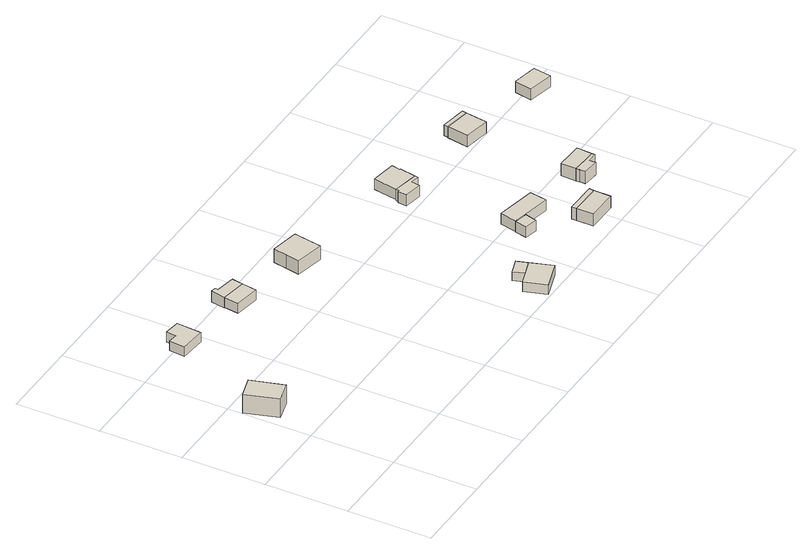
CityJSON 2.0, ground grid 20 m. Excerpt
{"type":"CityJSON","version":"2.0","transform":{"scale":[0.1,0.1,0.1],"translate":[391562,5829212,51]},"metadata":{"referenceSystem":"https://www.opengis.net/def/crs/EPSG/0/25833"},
"CityObjects":{
"building1":{"type":"Building","attributes":{"Gemeindeschluessel":"11000003","BezugspunktDach":"2200","function":"31001_1312","measuredHeight":5.87,"storeysAboveGround":1},"address":[{"country":"Germany","locality":"Berlin","thoroughfareNumber":"97","thoroughfareName":"Kräuterweg"}],"geometry":[{"type":"Solid","lod":"1","boundaries":[[[[0,1,2,3]],[[4,5,6,7]],[[4,7,3,2]],[[5,4,2,1]],[[6,5,1,0]],[[7,6,0,3]]]]}]},
"building2":{"type":"Building","attributes":{"Gemeindeschluessel":"11000003","BezugspunktDach":"2200","function":"31001_1312","measuredHeight":2.5,"storeysAboveGround":1},"address":[{"country":"Germany","locality":"Berlin","thoroughfareNumber":"131","thoroughfareName":"Heilkräuterweg"}],"geometry":[{"type":"Solid","lod":"1","boundaries":[[[[8,9,10,11,12,13]],[[14,15,16,17,18,19]],[[14,19,13,12]],[[15,14,12,11]],[[16,15,11,10]],[[17,16,10,9]],[[18,17,9,8]],[[19,18,8,13]]]]}]},
"building3":{"type":"Building","attributes":{"Gemeindeschluessel":"11000003","BezugspunktDach":"2200","function":"31001_1312","measuredHeight":2.59,"storeysAboveGround":1},"address":[{"country":"Germany","locality":"Berlin","thoroughfareNumber":"133","thoroughfareName":"Heilkräuterweg"}],"geometry":[{"type":"Solid","lod":"1","boundaries":[[[[20,21,22,23]],[[24,25,26,27]],[[24,27,23,22]],[[25,24,22,21]],[[26,25,21,20]],[[27,26,20,23]]]]}]},
"building4":{"type":"Building","attributes":{"Gemeindeschluessel":"11000003","BezugspunktDach":"2200","function":"51009_1610","measuredHeight":2.72,"storeysAboveGround":0},"address":[{"country":"Germany","locality":"Berlin"}],"geometry":[{"type":"Solid","lod":"1","boundaries":[[[[21,28,29,30,31,22]],[[32,33,34,35,36,37]],[[32,37,22,31]],[[33,32,31,30]],[[34,33,30,29]],[[35,34,29,28]],[[36,35,28,21]],[[37,36,21,22]]]]}]},
"building5":{"type":"Building","attributes":{"Gemeindeschluessel":"11000003","BezugspunktDach":"2200","function":"31001_1312","measuredHeight":3.75,"storeysAboveGround":1},"address":[{"country":"Germany","locality":"Berlin","thoroughfareNumber":"101","thoroughfareName":"Kräuterweg"}],"geometry":[{"type":"Solid","lod":"1","boundaries":[[[[38,39,40,41,42,43]],[[44,45,46,47,48,49]],[[44,49,43,42]],[[45,44,42,41]],[[46,45,41,40]],[[47,46,40,39]],[[48,47,39,38]],[[49,48,38,43]]]]}]},
"building6":{"type":"Building","attributes":{"Gemeindeschluessel":"11000003","BezugspunktDach":"2200","function":"31001_1312","measuredHeight":2.48,"storeysAboveGround":1},"address":[{"country":"Germany","locality":"Berlin","thoroughfareNumber":"100","thoroughfareName":"Kräuterweg"}],"geometry":[{"type":"Solid","lod":"1","boundaries":[[[[50,51,52,53,54]],[[55,56,57,58,59]],[[55,59,54,53]],[[56,55,53,52]],[[57,56,52,51]],[[58,57,51,50]],[[59,58,50,54]]]]}]},
"building7":{"type":"Building","attributes":{"Gemeindeschluessel":"11000003","BezugspunktDach":"2200","function":"51009_1610","measuredHeight":2.35,"storeysAboveGround":0},"address":[{"country":"Germany","locality":"Berlin"}],"geometry":[{"type":"Solid","lod":"1","boundaries":[[[[53,52,60,61]],[[62,63,64,65]],[[62,65,61,60]],[[63,62,60,52]],[[64,63,52,53]],[[65,64,53,61]]]]}]},
"building8":{"type":"Building","attributes":{"Gemeindeschluessel":"11000003","BezugspunktDach":"2200","function":"51009_1610","measuredHeight":3.1,"storeysAboveGround":0},"address":[{"country":"Germany","locality":"Berlin"}],"geometry":[{"type":"Solid","lod":"1","boundaries":[[[[66,67,68,69,70]],[[71,72,73,74,75]],[[71,75,70,69]],[[72,71,69,68]],[[73,72,68,67]],[[74,73,67,66]],[[75,74,66,70]]]]}]},
"building9":{"type":"Building","attributes":{"Gemeindeschluessel":"11000003","BezugspunktDach":"2200","function":"31001_1312","measuredHeight":2.78,"storeysAboveGround":1},"address":[{"country":"Germany","locality":"Berlin","thoroughfareNumber":"102","thoroughfareName":"Kräuterweg"}],"geometry":[{"type":"Solid","lod":"1","boundaries":[[[[76,77,78,79,80]],[[81,82,83,84,85]],[[81,85,80,79]],[[82,81,79,78]],[[83,82,78,77]],[[84,83,77,76]],[[85,84,76,80]]]]}]},
"building10":{"type":"Building","attributes":{"Gemeindeschluessel":"11000003","BezugspunktDach":"2200","function":"51009_1610","measuredHeight":2.85,"storeysAboveGround":0},"address":[{"country":"Germany","locality":"Berlin"}],"geometry":[{"type":"Solid","lod":"1","boundaries":[[[[86,87,88,89,90,91,92,93,94]],[[95,96,97,98,99,100,101,102,103]],[[95,103,94,93]],[[96,95,93,92]],[[97,96,92,91]],[[98,97,91,90]],[[99,98,90,89]],[[100,99,89,88]],[[101,100,88,87]],[[102,101,87,86]],[[103,102,86,94]]]]}]},
"building11":{"type":"Building","attributes":{"Gemeindeschluessel":"11000003","BezugspunktDach":"2200","function":"31001_1312","measuredHeight":3.05,"storeysAboveGround":1},"address":[{"country":"Germany","locality":"Berlin","thoroughfareNumber":"104","thoroughfareName":"Kräuterweg"}],"geometry":[{"type":"Solid","lod":"1","boundaries":[[[[104,105,106,107]],[[108,109,110,111]],[[108,111,107,106]],[[109,108,106,105]],[[110,109,105,104]],[[111,110,104,107]]]]}]},
"building12":{"type":"Building","attributes":{"Gemeindeschluessel":"11000003","BezugspunktDach":"2200","function":"31001_1312","measuredHeight":2.7,"storeysAboveGround":1},"address":[{"country":"Germany","locality":"Berlin","thoroughfareNumber":"103","thoroughfareName":"Kräuterweg"}],"geometry":[{"type":"Solid","lod":"1","boundaries":[[[[90,89,112,113,114,115,91]],[[116,117,118,119,120,121,122]],[[116,122,91,115]],[[117,116,115,114]],[[118,117,114,113]],[[119,118,113,112]],[[120,119,112,89]],[[121,120,89,90]],[[122,121,90,91]]]]}]},
"building13":{"type":"Building","attributes":{"Gemeindeschluessel":"11000003","BezugspunktDach":"2200","function":"51009_1610","measuredHeight":3.05,"storeysAboveGround":0},"address":[{"country":"Germany","locality":"Berlin"}],"geometry":[{"type":"Solid","lod":"1","boundaries":[[[[105,123,124,106]],[[125,126,109,108]],[[125,108,106,124]],[[126,125,124,123]],[[109,126,123,105]],[[108,109,105,106]]]]}]},
"building14":{"type":"Building","attributes":{"Gemeindeschluessel":"11000003","BezugspunktDach":"2200","function":"51009_1610","measuredHeight":3.19,"storeysAboveGround":0},"address":[{"country":"Germany","locality":"Berlin"}],"geometry":[{"type":"Solid","lod":"1","boundaries":[[[[127,128,129,130,131,132,133,134,135]],[[136,137,138,139,140,141,142,143,144]],[[136,144,135,134]],[[137,136,134,133]],[[138,137,133,132]],[[139,138,132,131]],[[140,139,131,130]],[[141,140,130,129]],[[142,141,129,128]],[[143,142,128,127]],[[144,143,127,135]]]]}]},
"building15":{"type":"Building","attributes":{"Gemeindeschluessel":"11000003","BezugspunktDach":"2200","function":"31001_1312","measuredHeight":3.19,"storeysAboveGround":1},"address":[{"country":"Germany","locality":"Berlin","thoroughfareNumber":"106","thoroughfareName":"Kräuterweg"}],"geometry":[{"type":"Solid","lod":"1","boundaries":[[[[133,132,145,146,134]],[[147,148,138,137,136]],[[147,136,134,146]],[[148,147,146,145]],[[138,148,145,132]],[[137,138,132,133]],[[136,137,133,134]]]]}]},
"building16":{"type":"Building","attributes":{"Gemeindeschluessel":"11000003","BezugspunktDach":"2200","function":"31001_1312","measuredHeight":2.92,"storeysAboveGround":1},"address":[{"country":"Germany","locality":"Berlin","thoroughfareNumber":"105","thoroughfareName":"Kräuterweg"}],"geometry":[{"type":"Solid","lod":"1","boundaries":[[[[149,150,151,152]],[[153,154,155,156]],[[153,156,152,151]],[[154,153,151,150]],[[155,154,150,149]],[[156,155,149,152]]]]}]},
"building17":{"type":"Building","attributes":{"Gemeindeschluessel":"11000003","BezugspunktDach":"2200","function":"51009_1610","measuredHeight":2.8,"storeysAboveGround":0},"address":[{"country":"Germany","locality":"Berlin"}],"geometry":[{"type":"Solid","lod":"1","boundaries":[[[[150,157,158,151]],[[159,160,161,162]],[[159,162,151,158]],[[160,159,158,157]],[[161,160,157,150]],[[162,161,150,151]]]]}]},
"building18":{"type":"Building","attributes":{"Gemeindeschluessel":"11000003","BezugspunktDach":"2200","function":"31001_1312","measuredHeight":2.91,"storeysAboveGround":1},"address":[{"country":"Germany","locality":"Berlin","thoroughfareNumber":"107","thoroughfareName":"Kräuterweg"}],"geometry":[{"type":"Solid","lod":"1","boundaries":[[[[163,164,165,166]],[[167,168,169,170]],[[167,170,166,165]],[[168,167,165,164]],[[169,168,164,163]],[[170,169,163,166]]]]}]}
},
"vertices":[
[28,289,48],[79,302,48],[56,382,48],[4,367,48],[56,382,0],[79,302,0],[28,289,0],[4,367,0],
[178,563,31],[183,623,31],[144,628,31],[142,604,31],[120,607,31],[116,569,31],[120,607,6],[142,604,6],[144,628,6],[183,623,6],[178,563,6],[116,569,6],
[365,533,34],[371,569,34],[310,579,34],[305,543,34],[310,579,8],[371,569,8],[365,533,8],[305,543,8],
[375,596,34],[328,604,34],[329,612,34],[316,614,34],[316,614,6],[329,612,6],[328,604,6],[375,596,6],[371,569,6],[310,579,6],
[558,484,44],[564,518,44],[570,552,44],[501,565,44],[495,531,44],[488,498,44],[495,531,9],[501,565,9],[570,552,9],[564,518,9],[558,484,9],[488,498,9],
[680,1,34],[748,23,34],[730,76,34],[693,64,34],[662,54,34],[693,64,9],[730,76,9],[748,23,9],[680,1,9],[662,54,9],
[721,103,34],[684,91,34],[721,103,11],[730,76,11],[693,64,11],[684,91,11],
[867,134,37],[875,163,37],[859,167,37],[842,170,37],[836,141,37],[842,170,10],[859,167,10],[875,163,10],[867,134,10],[836,141,10],
[875,163,39],[940,150,39],[947,191,39],[851,210,39],[842,170,39],[851,210,11],[947,191,11],[940,150,11],[875,163,11],[842,170,11],
[858,410,38],[861,431,38],[882,427,38],[883,435,38],[862,439,38],[821,447,38],[820,439,38],[817,439,38],[814,417,38],[817,439,9],[820,439,9],[821,447,9],[862,439,9],[883,435,9],[882,427,9],[861,431,9],[858,410,9],[814,417,9],
[1015,35,41],[1016,76,41],[941,77,41],[941,36,41],[941,77,10],[1016,76,10],[1015,35,10],[941,36,10],
[890,474,38],[888,475,38],[892,495,38],[832,505,38],[832,505,11],[892,495,11],[888,475,11],[890,474,11],[883,435,11],[862,439,11],[821,447,11],
[1017,88,41],[941,89,41],[941,89,10],[1017,88,10],
[1066,138,43],[1065,123,43],[1104,120,43],[1104,135,43],[1128,135,43],[1128,143,43],[1104,144,43],[1064,146,43],[1064,138,43],[1064,146,11],[1104,144,11],[1128,143,11],[1128,135,11],[1104,135,11],[1104,120,11],[1065,123,11],[1066,138,11],[1064,138,11],
[1131,180,43],[1066,183,43],[1066,183,11],[1131,180,11],
[1123,395,41],[1131,447,41],[1069,457,41],[1060,406,41],[1069,457,12],[1131,447,12],[1123,395,12],[1060,406,12],
[1133,458,41],[1071,468,41],[1071,468,13],[1133,458,13],[1131,447,13],[1069,457,13],
[1333,356,42],[1340,399,42],[1280,411,42],[1272,369,42],[1280,411,13],[1340,399,13],[1333,356,13],[1272,369,13]
]}
